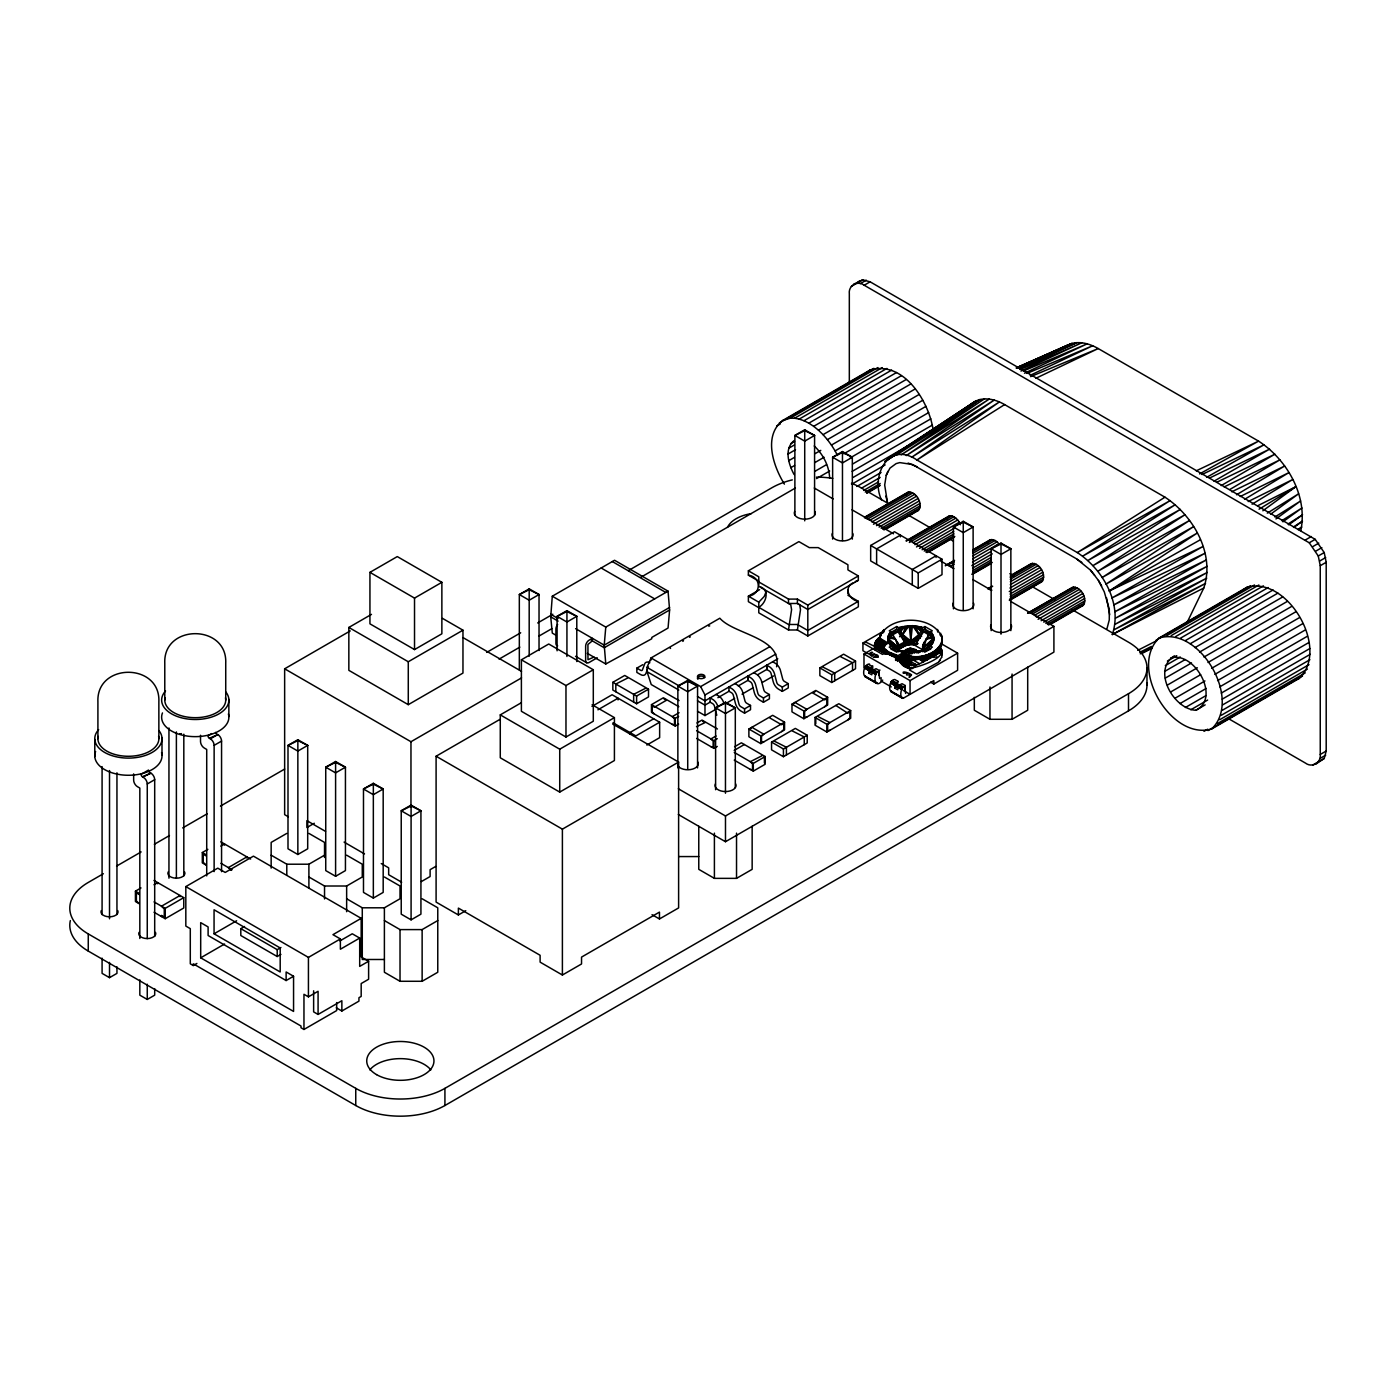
<?xml version="1.0" encoding="UTF-8"?>
<svg xmlns="http://www.w3.org/2000/svg" width="1396" height="1396" viewBox="0 0 1396 1396"><rect width="100%" height="100%" fill="white"/><g stroke="black" fill="none" stroke-linecap="round" stroke-linejoin="round"><path stroke-width="1.5" d="M914.764 652.63C916.317 649.594 906.161 646.191 910.105 653.59M914.171 649.873L915.113 650.99L912.216 649.315L908.081 649.698L906.301 651.234L906.824 652.63M909.529 653.485L909.599 649.227L911.693 649.018L907.679 649.716L906.178 651.653L906.493 652.578L907.068 650.292L910.244 648.983M911.152 653.572C907.278 645.388 916.928 650.728 914.659 652.613M910.454 653.572L910.279 649.262L913.368 649.437L910.803 649.192L911.483 653.59M942.3 638.461C934.256 614.223 888.083 614.257 879.323 637.972L877.491 638.949L886.408 644.097L887.926 642.928L879.009 637.78L876.042 640.729L874.524 644.69L883.424 650.013L884.575 653.625L888.729 653.939M911.728 649.28L908.953 649.384L909.197 653.555M938.321 648.233L941.619 650.1L941.794 654.776L941.794 650.204L938.321 648.233L941.41 650.309C944.324 658.947 917.469 667.445 910.07 668.283C900.001 667.253 895.639 657.656 903.962 652.194L912.879 657.341C902.828 678.002 936.053 653.206 941.794 652.072L941.113 648.582M910.977 649.14L910.803 653.555M941.794 654.776L941.794 652.072L938.077 649.925L941.794 650.204L941.794 654.776L941.916 651.321L940.014 651.042L925.391 657.691L912.565 659.732L910.401 661.023L910.576 664.042M914.816 652.246L914.764 650.396M878.852 675.455L879.218 670.516L876.06 668.701L872.36 670.534L871.785 674.809L868.818 673.099L869.254 669.05L872.709 665.909L872.709 669.19L868.818 673.099M904.852 690.462L905.219 685.541L902.06 683.708L898.378 685.558L897.785 689.816L894.819 688.106L895.133 684.319L897.977 681.353L894.819 679.52C889.496 679.206 887.664 691.858 892.219 691.753M1081.848 562.431L1077.293 559.43L1090.73 570.336L1098.408 580.422L1104.288 591.869L1109.314 609.267L1109.279 619.929L1106.993 628.584M912.408 653.555L912.408 649.14M866.218 676.746C861.384 676.571 863.845 663.449 869.551 664.077M882.708 680.079C874.35 691.282 872.343 673.361 878.852 671.162L879.951 670.097M930.608 682.173L933.837 684.04L933.837 680.602L903.369 698.192C899.076 698.366 900.507 687.216 904.852 686.169L905.219 685.541M900.019 658.074L897.89 656.539L897.593 661.407L897.244 657.586M1211.658 728.974C1242.475 699.501 1200.054 626.019 1159.134 637.972C1128.317 667.445 1170.738 740.91 1211.658 728.974L1299.344 678.351C1330.144 648.878 1287.723 575.414 1246.803 587.35L1159.134 637.972M899.007 650.309L897.296 642.282L899.39 650.292C891.102 648.931 882.97 638.635 891.154 631.952L899.39 645.702L898.78 651.077M930.434 631.952C938.618 638.635 930.486 648.931 922.198 650.292L924.292 642.282L930.434 631.952L932.336 630.835L924.92 626.542L923 627.659L914.781 641.41L914.781 645.266C908.936 640.415 886.373 657.376 906.336 644.847M912.53 660.151L912.565 657.167L903.195 652.717M912.251 649.611L913.263 649.489M555.974 635.25L552.293 633.103L550.722 616.858L552.293 596.214L614.554 560.267L668.056 591.154L669.609 609.982L668.056 628.043L651.775 637.449L651.775 638.74L605.777 663.99L587.332 653.345M668.056 591.154L605.777 627.101L604.224 645.161L605.777 663.99M904.189 643.922L904.399 640.45L898.152 629.98L896.686 629.125L889.252 633.418M898.343 649.803L897.296 649.297L899.39 645.702M913.647 650.082L915.183 651.199L913.857 650.379M942.3 639.525C938.793 655.579 915.218 660.849 902.444 653.363L911.361 658.511L912.879 657.341M933.086 651.862L933.086 654.427L938.548 650.204L942.3 642.09M907.505 649.925C905.132 655.317 907.086 649.262 906.824 651.478M914.432 650.658L913.403 649.89M896.476 660.011L896.808 657.045M939.735 652.892L936.681 652.456L936.454 654.55L933.523 655.195L926.996 659.907L921.761 660.727L926.927 656.731L930.434 657.97L933.523 655.195L932.615 654.672L936.454 654.55L941.916 650.693L941.724 657.115M904.713 651.74L904.992 650.449M898.5 660.483L898.884 657.341L899.041 660.884M794.115 474.553C788.74 464.659 783.697 448.936 794.115 440.578M886.46 528.875L918.027 510.639C923.995 504.357 915.951 490.415 907.522 492.439L864.805 517.113M1009.954 600.175L1041.521 581.94C1047.489 575.641 1039.444 561.716 1031.016 563.74L1010.582 575.536M1051.118 623.942L1082.685 605.707C1088.653 599.408 1080.609 585.482 1072.18 587.507L1027.596 613.245L1073.716 587.035M1170.686 657.987C1194.993 650.833 1220.959 698.593 1195.796 710.285C1173.233 709.028 1151.648 669.748 1174.437 655.823M1228.096 718.417L1305.4 763.054C1312.013 768.166 1321.366 762.757 1320.25 754.468L1320.25 565.712L1318.26 555.992L1309.239 542.782L864.194 285.238C857.563 280.142 848.21 285.534 849.326 293.823L849.326 382.783M1315.905 764.083L1324.211 758.464L1326.2 751.031L1326.2 562.274L1324.211 552.554L1315.189 539.345L870.127 281.817L862.693 279.828L853.671 284.208M906.772 650.868L909.407 649.402L908.691 653.188M898.588 627.659L906.824 641.41L910.803 641.026L918.917 634.552L915.584 625.932L920.959 631.114L921.604 627.188L912.408 625.67L898.588 627.659L896.686 626.542L889.252 630.835L891.154 631.952M908.552 663.432C913.525 677.374 888.24 652.002 909.215 667.777L900.193 662.507L908.901 667.358L899.827 661.931L908.639 666.799L899.565 661.093L908.447 666.084L899.443 660.134L908.36 665.194L899.478 659.278L908.412 664.252L899.635 658.266L908.831 662.489L908.552 663.432L899.635 658.266M913.455 649.716L913.089 649.978M898.588 650.327L902.671 652.525L906.597 651.461L898.588 650.327L896.686 651.426L889.252 647.133L891.154 646.034M901.833 636.908L906.004 625.932L900.629 631.114L901.432 626.787M1077.433 559.342L912.53 464.519L899.774 462.6L896.11 463.612L889.95 468.131L886.233 475.338L884.68 485.005L887.367 501.949L885.849 496.104M906.632 651.862L906.772 651.391M913.089 649.873L912.897 653.188M916.858 651.88L916.108 649.786L916.596 650.798M903.439 673.238C901.415 670.429 909.145 672.82 911.536 674.809C909.023 678.665 907.906 677.845 910.698 674.983M1300.793 530.672C1308.017 496.173 1287.217 459.685 1258.581 441.136L1098.233 348.564C1089.246 343.399 1077.729 340.17 1067.905 345.021L1016.096 367.986M922.808 651.077L922.582 646.453L924.292 642.282L922.878 651.862M766.02 592.044L764.24 596.441L758.778 602.182L758.778 612.827L788.496 629.98L797.413 629.98L807.813 635.983L858.331 606.824L858.331 601.327L847.93 595.307M776.577 666.782C782.824 637.571 733.964 634.499 719.83 618.219L651.025 657.952L647.029 667.393L647.029 671.685L651.251 684.546L679.049 700.583M915.41 651.653L914.415 650.885M647.378 669.469L645.964 673.308A8.027 4.642 60 0 1 640.624 674.582L636.838 672.401L636.838 668.126L642.788 664.688M899.478 452.339L884.977 461.5L972.331 403.235C981.859 395.906 995.069 398.959 1004.614 404.596L1164.962 497.185C1193.44 515.735 1215.288 554.02 1203.771 588.03L1112.298 634.552C1122.681 603.857 1102.98 569.324 1077.293 552.572L916.945 459.999C888.729 440.613 870.266 475.704 881.469 499.82M923.262 649.803L926.351 638.845L933.418 636.227L928.392 635.407L931.237 632.754M926.996 659.907L927.974 657.324L925.216 657.691L926.996 659.907L923.088 658.755L920.714 660.134L923.088 658.755M941.724 657.097L938.601 662.158L916.736 674.163L909.302 669.853L914.886 666.642M914.432 652.717L914.746 650.78L915.095 651.635M887.873 471.359L886.233 475.338M931.237 645.231L928.392 647.151L933.418 641.759L926.351 648.233L922.878 648.006L924.292 642.282M914.816 650.868L915.183 651.199M650.553 660.587L650.728 660.186A8.044 4.642 60 0 1 651.339 659.366M905.603 495.179L907.522 492.439M946.767 518.946C950.083 511.355 959.139 519.556 960.378 524.739M987.932 542.712C989.555 537.059 996.657 540.2 998.821 543.777L972.82 558.801M1029.096 566.479L1031.016 563.74M1070.261 590.246L1072.18 587.507M1186.268 624.221L1203.771 588.03M916.3 650.344L910.593 648.006L905.707 649.594L904.87 652.7L904.87 650.676M916.596 652.578L916.718 650.676M899.984 627.188L900.629 631.114L902.915 626.438M914.781 641.41L910.803 641.026L902.671 634.552L907.592 625.774M933.348 431.102C929.37 402.013 904.172 360.343 870.231 369.94L782.563 420.562C762.949 436.163 773.384 466.281 784.395 484.133M932.336 633.418L924.92 629.125L923.437 629.98L917.189 640.502L917.399 643.922M922.582 650.309L923.262 643.992M930.417 634.011L925.059 630.922L923.594 631.777L914.921 645.353L922.058 649.472M912.112 657.865L908.831 662.489L900.019 657.045L898.029 658.197L887.175 653.625L881.975 648.931L881.975 646.365L887.926 642.928M885.012 645.772L885.692 644.847L876.775 639.7L885.012 645.772L876.042 640.729L884.436 646.784L875.414 641.846L882.255 646.592M902.671 634.552L909.197 625.67L910.803 641.026L916.858 637.989L913.473 641.2L913.473 645.057M939.438 661.163L940.154 660.186M877.979 657.115L877.944 655.562M905.132 650.571L909.756 648.39L915.898 649.594M906.685 651.06L907.958 650.135M900.629 631.114L904.451 626.158M903.439 673.256L906.667 673.029M904.451 651.827L900.629 651.426L918.917 652.525L923 650.327L924.92 651.426L932.336 647.133L930.434 646.034M933.697 640.834L926.351 648.233L933.854 639.909L922.878 648.006L933.854 638.059L926.351 638.845L933.697 637.134M913.403 665.002L909.215 664.13L911.623 665.526L915.671 664.374L914.31 665.508L910.192 663.152M970.237 405.259L972.331 403.235M931.935 644.394L928.392 647.151L933.017 642.649M894.819 688.106L897.419 686.169L897.977 681.353M857.266 282.969L859.622 280.771M917.591 637.64L920.33 635.25M928.392 647.151L932.528 643.539M877.979 657.097L873.495 657.307M852.712 583.005C843.289 588.1 849.553 600.14 858.331 601.327L807.813 630.486L797.413 624.483L788.496 624.483L758.778 607.33C765.811 603.456 769.999 590.997 760.907 587.018M922.878 648.006L933.907 638.984M919.092 659.191L915.549 658.319L913.316 660.081L919.092 659.191L923.541 661.756M908.499 649.978L910.611 648.966M873.495 657.324L874.978 657.115M867.038 372.313L870.231 369.94M1243.592 589.723L1246.803 587.35M1262.857 510.779L1295.942 486.628L1257.534 505.841M1270.569 514.251L1298.594 493.818L1267.289 513.135M1275.961 518.928L1300.601 500.972L1274.897 516.991M1282.907 521.825L1301.945 507.987L1281.807 520.673M1288.683 524.844L1302.59 514.758L1288.002 524.041M1293.795 527.461L1302.52 521.162L1293.446 527.007M1298.263 529.625L1301.753 527.095L1298.14 529.45M925.216 657.691L926.787 656.644M1065.392 346.714L1067.905 345.021L1017.003 367.619M1112.298 634.552L1205.568 583.388L1114.113 629.718L1206.737 578.153L1115.177 624.221L1207.278 572.447L1115.491 618.166L1207.156 566.322L1115.038 611.675L1206.388 559.901L1113.833 604.904L1204.992 553.252L1111.879 597.959L1202.986 546.499L1109.262 590.979L1197.245 533.08L1105.981 584.121L1193.615 526.624L1102.125 577.525L1189.549 520.464L1097.797 571.296L1185.099 514.688L1093.033 565.589L1180.335 509.4L1087.955 560.494L1175.345 504.671L1082.685 556.131L1170.197 500.571L1077.293 552.572L1164.962 497.185M888.24 458.411L975.961 400.966L892.096 456.248L980.027 399.5L896.441 455.044L984.477 398.855L901.188 454.834L989.24 399.064L906.266 455.585L994.231 400.094L911.553 457.33L999.379 401.961L916.945 459.999L1004.614 404.596M884.977 461.5L911.85 443.876M915.444 441.52L935.145 428.589M938.723 426.234L945.895 421.54M951.269 418.015L969.19 406.271M916.858 637.989L912.146 641.061L912.146 644.917M913.473 641.2L915.828 639.7M1259.052 509.208L1295.942 486.628M1252.072 504.2L1292.696 479.526L1248.198 501.548M1244.534 499.367L1288.909 472.616L1240.224 496.505M1236.524 494.76L1284.634 466.037L1231.778 491.793M1229.963 489.42L1279.94 459.842L1224.17 486.907M1221.186 485.599L1274.914 454.189L1216.998 482.161M851.316 286.389L855.783 283.824M856.76 283.248L862.693 279.828M860.337 283.615L866.288 280.177M864.194 285.238L870.127 281.817M369.94 572.36L397.284 556.585L441.869 582.324L441.869 633.801L414.525 649.576L369.94 623.838L369.94 572.36L414.525 598.099L441.869 582.324M442.532 618.393L462.966 630.189L462.966 673.081L408.278 704.666L348.843 670.342L348.843 627.45L371.476 614.38M288.361 816.8L284.644 814.653L284.644 668.806L350.239 630.922M211.668 733.581L207.952 735.727A2.094 1.222 60 0 0 209.435 738.292L210.36 738.833A5.34 3.089 60 0 1 214.129 745.359L214.129 871.61M150 772.616A2.094 1.222 60 0 1 148.517 770.051L141.083 774.326A2.094 1.222 60 0 0 142.567 776.909L150.925 773.157A5.34 3.089 60 0 1 154.694 779.683L154.694 936.402M209.435 738.292L217.793 734.54A5.34 3.089 60 0 1 221.563 741.084L221.563 871.662M142.567 776.909L150.925 773.157M210.36 738.833L217.793 734.54M155.497 932.388A8.533 4.921 0 0 1 147.261 938.583L147.261 783.976L154.694 779.683M214.129 745.359L221.563 741.084M779.352 422.936L873.896 368.352M776.665 426.042L780.381 423.878M782.563 420.562L790.258 418.189L877.927 367.567M790.258 418.189L794.621 418.224L882.289 367.602M794.621 418.224L799.21 419.079L886.896 368.457M799.21 419.079L803.974 420.737L891.66 370.115M803.974 420.737L808.825 423.163L896.511 372.54M539.03 650.536L539.03 594.539L529.189 588.85L519.329 594.539L519.329 669.923M814.583 515.159L814.583 435.447L804.724 429.759L794.882 435.447L794.882 515.159M808.825 423.163L813.676 426.338L901.362 375.716M348.843 627.45L408.278 661.756L462.966 630.189M790.817 443.649L794.551 441.485M813.676 426.338L818.44 430.177L906.126 379.555M788.74 448.238L794.359 444.992M788.025 454.049L795.511 449.721M818.44 430.177L823.047 434.645L910.733 384.022M297.854 739.723L287.995 745.394L287.995 848.803L297.854 854.492L307.696 848.803L307.696 745.394L297.854 739.723L297.854 854.492M788.74 460.68L794.359 457.434M823.047 434.645L827.409 439.635L915.078 389.013M790.817 467.677L794.551 465.514M815.159 453.613L820.778 450.385M827.409 439.635L831.44 445.08L919.126 394.475M814.723 462.669L824.076 457.26M831.44 445.08L835.105 450.891L922.773 400.268M103.374 873.721L88.262 882.447A63.047 36.401 0 0 0 88.262 933.924L88.262 951.077L355.753 1105.51A63.047 36.401 0 0 0 444.923 1105.51L1128.509 710.861A63.047 36.401 0 0 0 1146.831 682.731M116.583 866.096L141.136 851.926M154.363 844.283L169.457 835.558M182.684 827.933L207.236 813.763M220.446 806.12L284.662 769.056M486.715 652.403L520.691 632.789M537.687 622.965L552.799 614.24M628.34 570.632L771.848 487.78A63.047 36.401 0 0 1 792.3 479.892M576.792 661.564L576.792 616.334L566.933 610.645L557.091 616.334L557.091 650.798M852.328 539.1L852.328 457.242L842.469 451.554L832.627 457.242L832.627 539.1M843.899 453.735L925.984 406.341M815.281 471.133L826.519 464.641M499.07 659.121L519.836 647.133M538.716 636.227L551.926 628.601M640.624 577.386L795.406 488.024M850.339 457.801L928.689 412.57M816.555 478.584L829.66 471.028M335.598 761.501L325.739 767.189L325.739 870.598L335.598 876.287L345.44 870.598L345.44 767.189L335.598 761.501L335.598 876.287M852.485 464.083L930.835 418.835M521.389 659.802L548.733 644.01L593.3 669.748L593.3 721.226L565.973 737.018L521.389 711.279L521.389 659.802L565.973 685.541L593.3 669.748M852.171 471.377L932.388 425.065M135.429 891.154L139.164 893.318L139.164 894.47L136.372 892.847L136.372 900.891L139.164 903.666L135.429 901.502L135.429 891.154L140.996 887.943M202.315 852.555L206.032 854.701L206.032 855.853L203.24 854.247L203.24 862.292L206.032 865.049L202.315 862.903L202.315 852.555L207.864 849.344M853.13 477.415L918.411 439.723M153.996 884.75L157.696 882.604L157.696 883.755M220.865 846.133L224.582 844.004L224.582 845.138M851.577 484.29L885.151 464.903M284.644 668.806L410.965 741.73L521.546 677.88M856.865 486.471L881.103 472.459M861.507 488.199L880.161 477.415M908.081 463.053L917.085 466.77M863.67 490.45L878.59 481.829M865.258 492.09L880.178 483.47M866.899 492.683L879.951 485.145M196.888 963.449L193.259 965.543L190.292 963.816L190.292 928.654L185.825 926.072L185.825 886.6L217.776 868.155L225.21 872.448L253.444 856.149L361.18 918.341L361.18 956.958L368.614 961.251L368.614 979.259L361.18 983.552L361.18 996.43L358.947 997.704L358.947 1001.141L341.863 1011.018L336.296 1007.79M866.811 493.259L879.864 485.721M669.609 607.417L604.224 645.161L575.623 628.654M669.609 609.982L604.224 647.744L591.311 640.293M286.791 833.395L271.156 842.416L271.156 868.103M373.343 783.296L363.484 788.984L363.484 892.393L373.343 898.082L383.185 892.393L383.185 788.984L373.343 783.296L373.343 898.082M593.981 657.08L587.978 659.697L587.925 644.463L592.34 640.869L592.34 638.304L589.095 640.171A4.869 2.809 -60 0 0 585.639 646.139L585.639 660.5A4.869 2.809 -60 0 0 589.095 662.489L597.244 657.778M748.378 570.79L798.896 541.613L809.296 547.616L818.213 547.616L847.93 564.769L847.93 569.917L858.331 575.937L858.331 580.317L807.813 609.494L797.413 603.473L788.496 603.473L758.778 586.32L758.778 576.792L748.378 570.79L748.378 575.169L758.778 581.172M592.113 704.753L614.415 717.631L614.415 760.523L559.726 792.09L500.274 757.784L500.274 714.874L521.022 702.903M154.049 901.903L165.217 908.36L183.766 897.645L183.766 907.993L165.217 918.708L154.049 912.251M314.327 823.256L306.928 827.531L306.928 820.656L325.512 831.388M465.758 910.698L458.377 914.956L436.093 902.095L436.093 756.231L499.82 719.446M909.058 491.968L864.49 517.707L870.127 520.097L914.712 494.359M866.27 517.881L910.855 492.142M868.207 518.701L912.775 492.963M871.907 521.999L916.491 496.261M759.599 589.688L748.378 596.179L748.378 601.676L758.778 607.679M873.46 524.25L918.027 498.512M876.496 525.629L919.214 500.972M879.096 527.06L919.964 503.467M612.844 682.312L624.727 675.455L648.512 689.188L648.512 696.901L636.611 703.759L612.844 690.043L612.844 682.312L636.611 696.046L648.512 689.188M881.208 528.351L920.208 505.823M882.813 529.346L919.964 507.9M883.93 529.922L919.214 509.54M102.083 958.145L102.083 973.378L109.516 977.654L116.95 973.378L116.95 966.835M271.156 855.19L286.791 864.211L308.9 864.211L324.535 855.19M411.087 805.091L401.228 810.779L401.228 914.171L411.087 919.859L420.929 914.171L420.929 810.779L411.087 805.091L411.087 919.859M591.974 706.376L612.094 694.754L659.645 722.221L659.645 737.664L646.854 745.045M870.668 545.47L894.452 531.736L942.003 559.203L942.003 574.646L918.219 588.362L870.668 560.913L870.668 545.47L918.219 572.918L942.003 559.203M597.924 709.796L618.044 698.192L618.044 699.902M214.059 933.802L280.195 971.965L280.195 947.954L214.059 909.773L214.059 933.802L236.622 920.767M905.969 540.88L948.687 516.206M906.65 540.898L950.222 515.735M909.302 540.566L952.02 515.909M909.354 542.468L953.939 516.729M280.928 954.393L277.211 956.522L240.81 935.512L240.81 928.654L244.527 926.508M913.141 542.8L955.859 518.125M758.778 581.94L788.496 599.093L797.413 599.093L807.813 605.096L858.331 575.937M500.274 714.874L559.726 749.198L614.415 717.631M914.938 544.684L957.656 520.027M286.128 980.55L286.128 971.965L293.561 976.258L286.128 980.55L208.109 935.512L208.109 926.927L200.692 922.634L200.692 957.813L224.599 944.01M916.474 546.935L959.192 522.279M697.564 767.922L697.564 686.064L687.722 680.375L677.863 686.064L677.863 767.922M973.117 608.831L973.117 526.973L963.257 521.301L953.416 526.973L953.416 608.831M919.51 548.331L954.812 527.95M678.648 724.105L675.263 726.077L651.478 712.344L651.478 704.631L663.362 697.756L678.822 706.69M922.11 549.745L953.695 531.51M139.827 979.905L139.827 995.156L147.261 999.449L154.694 995.156L154.694 988.63M924.222 551.036L953.939 533.883M308.9 876.985L324.535 886.006L346.644 886.006L362.279 876.985L362.279 864.211L346.644 855.19M925.827 552.048L953.695 535.959M926.944 552.607L954.812 536.535M929.474 551.56L953.625 537.617M651.025 657.952L700.652 686.605L769.458 646.871M653.712 718.783L629.928 732.516L629.928 734.226M697.564 711.279L704.98 715.555L704.98 694.981L775.792 654.096M659.645 722.221L635.878 735.936L613.036 722.762M679.084 712.71L672.279 716.637L674.512 718.783L674.512 724.786L672.279 724.35M777.799 658.807L704.98 700.844L697.494 696.534M651.478 704.631L675.263 718.347L678.648 716.392M240.81 928.654L277.211 949.664L280.928 947.518M954.567 560.354L945.267 565.712L954.236 560.948M973.134 549.623L989.851 539.973M716.811 715.188A8.027 4.642 60 0 1 716.584 714.438L714.473 706.219A2.792 1.605 60 0 0 712.606 703.619L710.11 702.171L704.98 705.137L697.494 700.827M717.893 697.686L728.974 691.282L731.469 692.73A2.792 1.605 60 0 1 733.336 695.33L735.465 703.532A8.027 4.642 60 0 0 740.805 710.983L744.574 713.164L750.525 709.726L750.525 705.434L746.546 703.13A2.775 1.605 60 0 1 744.975 700.949L742.567 691.753A8.044 4.642 60 0 0 738.013 685.366L734.924 683.569M738.222 685.942L748.151 680.218L748.151 675.926M757.784 674.652L767.015 669.312L767.015 665.037M972.82 550.216L991.387 539.502M946.82 565.24L954.183 562.187M972.75 551.472L993.184 539.676M948.599 565.415L950.519 566.235L954.236 564.089M972.82 553.357L995.104 540.496M972.89 555.835L997.023 541.892M435.674 866.462L430.108 869.673L430.108 876.531L421.4 881.557M735.308 787.553L735.308 707.859L725.466 702.171L715.607 707.859L715.607 789.717M1010.861 630.626L1010.861 548.768L1001.002 543.079L991.16 548.768L991.16 630.626M704.98 715.555L716.096 709.133M727.211 702.729L734.628 698.436M742.044 694.161L753.177 687.739M762.443 682.382L773.559 675.961M972.506 562.117L991.073 551.403M696.918 723.006L702.014 720.074L717.457 728.991M361.18 918.341L332.946 934.657L340.38 938.932L340.38 949.228L359.697 938.077L359.697 966.398L368.614 961.251M971.825 565.659L992.259 553.863M696.482 726.688L704.98 722.639L702.746 721.348M346.644 898.762L362.279 907.801L384.389 907.801L400.024 898.762L400.024 886.006L384.389 876.985M972.558 568.155L991.143 557.423M972.82 570.528L991.387 559.796M972.558 572.587L991.143 561.873M971.825 574.227L992.259 562.431M185.825 886.6L308.429 957.394L340.38 938.932M972.506 574.262L991.073 563.53M339.961 940.887L352.263 933.784L359.697 938.077M728.974 691.282L728.974 686.989L732.062 688.804A8.044 4.642 60 0 1 736.634 695.191L739.042 704.369A2.775 1.605 60 0 0 740.613 706.551L744.574 708.871L750.525 705.434M763.455 697.983L769.405 694.545L769.405 698.838L763.455 702.258L759.686 700.077A8.027 4.642 60 0 1 754.329 692.643L752.217 684.424A2.792 1.605 60 0 0 750.35 681.824L747.855 680.393L747.855 676.1L750.943 677.915A8.044 4.642 60 0 1 755.498 684.284L757.906 693.48A2.775 1.605 60 0 0 759.476 695.662L763.455 697.983L763.455 702.258M782.318 687.076L788.269 683.639L788.269 687.931L782.318 691.369L778.549 689.188A8.027 4.642 60 0 1 773.21 681.737L771.081 673.535A2.792 1.605 60 0 0 769.231 670.935L766.718 669.487L766.718 665.194L769.807 667.009A8.044 4.642 60 0 1 774.379 673.395L776.787 682.592A2.775 1.605 60 0 0 778.357 684.773L782.318 687.076L782.318 691.369M819.853 667.899L843.62 654.183L855.521 661.041L855.521 668.754L831.737 682.487L819.853 675.629L819.853 667.899L831.737 674.774L855.521 661.041M868.033 653.677L862.937 650.745L862.937 643.015L883.755 631.009M891.172 634.011L896.529 630.922L898.012 631.777L904.538 642.02L906.493 642.98L906.493 645.074M716.008 736.006L710.913 738.938L713.147 741.084L713.147 747.087L710.913 746.668M890.875 635.895L898.012 631.777M696.656 730.701L713.897 740.665L717.282 738.693M863.984 667.724L863.984 654.009L876.793 646.61M436.093 756.231L562.396 829.154L678.613 762.059L678.613 907.923L659.47 918.969L652.037 914.677M878.642 648.093L875.135 650.135L882.569 654.427L886.268 652.264M988.298 588.397L992.015 586.25M992.678 586.285L987.967 589.007L991.683 590.002M1010.268 576.129L1032.551 563.269M696.656 738.432L713.897 748.378L717.282 746.424M1010.198 577.386L1034.349 563.443M748.884 729.026L772.669 715.31L784.552 722.168L784.552 729.899L760.785 743.614L748.884 736.756L748.884 729.026L760.785 735.901L784.552 722.168M791.986 704.16L815.77 690.427L827.654 697.285L827.654 705.015L803.869 718.731L791.986 711.873L791.986 704.16L803.869 711.018L827.654 697.285M749.635 729.462L751.868 727.316L763.752 734.174L761.518 736.32L761.518 742.323L763.752 741.904M792.736 704.579L794.952 702.432L806.853 709.308L804.62 711.437L804.62 717.457L806.853 717.02M815.02 691.718L812.786 692.992L824.687 699.867L826.903 698.576L826.903 704.579L824.687 706.725M1010.268 579.27L1036.268 564.263M1010.338 581.748L1038.188 565.659M1010.268 584.715L1039.985 567.544M734.593 746.72L741.381 742.812L765.165 756.527L765.165 764.258L753.282 771.115L734.261 760.139M1009.954 588.03L1041.521 569.795M384.389 920.557L400.024 929.596L422.133 929.596L437.768 920.557M914.781 645.266L918.01 643.573M734.174 750.402L744.365 744.522M881.975 646.365L888.502 651.862L898.029 655.631L903.962 652.194M1009.273 591.572L1042.707 572.255M193.259 965.543L193.259 963.816L300.995 1026.025L300.995 1027.735L303.962 1029.463L303.962 994.284L308.429 996.849L318.079 991.282L318.079 1014.438L313.629 1011.873L313.629 990.811M898.012 657.359L896.529 658.214L889.392 654.096M1010.006 594.068L1043.44 574.768M1010.268 596.424L1043.702 577.124M1010.006 598.5L1043.44 579.2M1213.997 481.201L1269.61 449.128L1209.564 478.025M1009.273 600.14L1042.707 580.841M771.552 742.114L795.336 728.398L807.22 735.256L807.22 742.969L783.435 756.702L771.552 749.844L771.552 742.114L783.435 748.989L807.22 735.256M815.02 717.457L838.804 703.724L850.688 710.581L850.688 718.312L826.903 732.028L815.02 725.17L815.02 717.457L826.903 724.315L850.688 710.581M932.196 654.096L925.059 658.214L923.594 657.359M318.079 1014.438L341.863 1000.723L341.863 1011.018M734.261 752.409L753.282 763.403L765.165 756.527M1090.59 570.423L1094.604 575.239M303.962 1029.463L336.663 1010.582L336.663 1002.572M863.984 654.009L910.052 680.602L957.604 653.154L957.604 670.307L933.837 684.04M1029.131 612.774L1030.929 612.949L1075.513 587.21M1030.929 612.949L1032.848 613.769L1077.433 588.03M1032.848 613.769L1034.785 615.165L1079.352 589.426M1098.408 580.422L1101.671 585.988M1081.15 591.311L1036.565 617.049L1034.785 615.165M1038.101 619.3L1082.685 593.562M1041.154 620.697L1083.872 596.022M384.389 907.801L384.389 972.262L400.024 981.283L422.133 981.283L437.768 972.262L437.768 907.801L422.133 898.762M1043.754 622.127L1084.605 598.518M1045.848 623.419L1084.867 600.891M1047.454 624.413L1084.605 602.967M1048.571 624.989L1083.872 604.608M678.316 788.757L725.484 815.979L1053.91 626.385L1053.91 652.124L725.484 841.718L678.316 814.496M1106.505 597.75L1109.698 614.729M1305.4 539.973L1311.333 536.535M1309.239 542.782L1315.189 539.345M458.377 914.956L458.377 908.098L540.112 955.283L540.112 962.141L562.396 975.019L581.539 963.973L581.539 957.098L659.47 912.112L659.47 918.969M698.768 826.258L698.768 869.342L714.403 878.363L736.53 878.363L752.147 869.342L752.147 826.258M974.321 697.337L974.321 710.25L989.956 719.289L1012.065 719.289L1027.7 710.25L1027.7 667.166M1312.833 546.569L1318.766 543.131M1155.923 640.345L1250.45 585.762M1166.829 635.599L1254.498 584.976M1315.905 551.071L1321.855 547.633M1171.174 635.634L1258.86 585.011M1175.781 636.489L1263.45 585.866M1318.26 555.992L1324.211 552.554M1180.545 638.147L1268.231 587.524M1319.744 560.983L1325.694 557.545M1185.396 640.572L1273.082 589.95M1320.25 565.712L1326.2 562.274M1190.247 643.731L1277.916 593.125M1167.388 661.058L1176.741 655.649M1195.011 647.587L1282.697 596.965M1165.294 665.648L1180.283 657.01M1164.596 671.459L1185.187 659.575M1199.618 652.054L1287.287 601.432M88.262 933.924L355.753 1088.357A63.047 36.401 0 0 0 444.923 1088.357L1128.509 693.69A63.047 36.401 0 0 0 1128.509 642.212L1071.988 609.581M1165.294 678.09L1191.521 662.96M1203.98 657.045L1291.649 606.422M1167.388 685.087L1197.332 667.777M1208.011 662.489L1295.697 611.867M1170.686 691.962L1200.647 674.669M1211.658 668.3L1299.344 617.678M1214.869 674.373L1302.555 623.75M1174.996 698.262L1204.957 680.969M1217.574 680.602L1305.243 629.98M1180.004 703.567L1206.231 688.437M1219.72 686.867L1307.389 636.244M1185.396 707.493L1205.987 695.609M1190.788 709.779L1207.627 700.059M1221.291 693.079L1308.959 642.474M1195.796 710.285L1205.167 704.875M1222.233 699.134L1309.902 648.512M1222.547 704.928L1310.233 654.305M1222.233 710.337L1309.902 659.715M1221.291 715.293L1308.959 664.67M1219.72 719.708L1307.389 669.085M1203.98 731.347L1207.697 729.201M1217.574 723.494L1305.243 672.872M1208.011 730.562L1302.555 675.978M1320.25 754.468L1326.2 751.031M1319.744 758.621L1325.694 755.184M1312.833 765.043L1324.211 758.464M899.565 636.698L902.566 634.988M1206.58 477.38L1264.148 444.748L1201.973 474.535M1109.262 590.979L1200.386 539.746M1199.565 473.942L1258.581 441.136L1196.232 470.836M916.16 639.298L918.76 637.885M899.059 647.098L906.493 642.98L904.399 641.776M912.408 652.298L923 650.327M930.87 648.861L924.693 652.159M899.076 644.935L904.538 642.02L902.828 645.057L899.111 645.615M933.017 635.32L928.392 635.407L931.935 633.575M1137.705 650.361L1156.761 640.659M1139.799 652.316L1151.438 646.435M1142.94 651.949L1150.583 648.093M1140.235 653.834L1151.822 648.006M1141.893 653.415L1151.508 648.582M1035.884 378.264L1098.233 348.564L1030.614 376.623M1030.161 375.332L1092.684 345.754L1026.915 373.43M1024.507 373.221L1087.205 343.817L1023.355 371.039M1020.965 371.039L1081.917 342.753L1020.022 369.486M1019.638 368.823L1076.874 342.613L1018.94 367.898M1018.661 367.514L1072.18 343.364L1017.387 367.514M874.036 654.043L871.924 655.23L870.371 653.991L872.709 652.63L871.854 652.124L868.853 653.869L872.081 656.399C872.587 652.49 880.579 657.132 874.978 657.097M1021 366.799L1026.88 364.164M1030.806 362.419L1042.568 357.167M1046.477 355.422L1064.118 347.552L1017.056 368.003M1295.697 679.939L1299.344 678.351M879.585 678.456L878.852 671.162M905.603 693.463L904.852 686.169M855.312 581.521L858.331 580.317M897.296 649.297L898.78 648.774M910.646 663.222L910.401 661.023L912.565 659.732L919.563 663.693M898.152 629.98L899.6 629.491M918.027 510.639L914.712 510.936M1039.985 582.411L1041.521 581.94M1082.685 605.707L1079.352 606.004M878.224 638.304L887.141 643.451M916.142 640.572L917.905 640.206M913.996 652.211L918.917 652.525L915.584 652.054L921.604 650.78M910.611 653.38L911.344 649.506M909.04 649.419L908.011 649.629M908.848 649.227L910.262 649.053L909.197 649.664M928.392 635.407L932.528 634.447M904.399 640.45L906.196 640.049M890.369 632.754L893.196 635.407L888.17 636.227L895.237 638.845L898.71 648.006L895.237 648.233L888.17 641.759L893.196 647.151L890.369 645.231M909.529 649.594L909.895 653.433M933.418 657.341L936.943 656.87M917.608 637.466L920.348 637.798L917.469 636.244M911.082 661.879L910.401 661.023L911.763 660.866M917.137 651.827L920.156 651.199M913.211 658.511L915.549 658.319M907.592 652.211L902.671 652.525L909.197 652.298M918.673 651.531L920.959 651.426M874.036 654.061L877.508 655.143M678.683 856.568L698.768 856.568M384.389 959.488L362.279 959.488L362.279 907.801M878.538 648.983L875.327 648.215L874.524 644.69L883.581 649L874.943 642.928L882.167 646.819M888.571 635.32L893.196 635.407L889.653 633.575M902.985 663.414L901.083 663.117L912.426 668.544M179.77 733.738L180.677 733.825A5.34 3.071 60 0 0 181.463 733.598M911.623 649.402L912.478 649.768M919.824 636.122L921.587 636.471M912.408 649.664L911.693 653.433M938.077 649.925L941.916 650.693L940.852 649.698M889.06 634.447L893.196 635.407M887.908 637.134L895.237 638.845L887.734 638.059L898.71 648.006L887.734 639.909L895.237 648.233L887.908 640.834M902.915 651.531L899.984 650.78M910.401 661.023L911.396 661.338M921.604 627.188L923 627.659M909.215 664.13L911.012 665.159M922.006 629.491L923.437 629.98M922.808 648.774L924.292 649.297M748.378 575.169C761.57 576.88 761.57 594.469 748.378 596.179L758.778 602.182M910.803 664.932L911.623 665.526L910.907 664.653M900.019 657.045L909.285 661.407L900.472 656.05L909.913 660.291L901.066 655.038L910.663 659.261L901.746 654.113M883.424 650.013L874.472 645.633L883.406 650.868L874.559 646.523L884.139 653.241M908.115 645.057L908.115 641.2L904.73 637.989L910.803 641.026L912.408 625.67L918.917 634.552L913.996 625.774M896.965 652.194L890.718 648.861M649.855 662.751L649.367 662.507A8.044 4.642 60 0 0 644.795 663.606L642.387 670.028A2.775 1.605 60 0 1 640.816 670.394L636.838 668.126M920.348 637.798L918.341 636.75L919.598 637.431M885.326 653.276L877.281 648.966L885.937 654.078L875.676 648.494M874.664 643.87L883.581 649M889.269 504.096L861.018 487.78A63.047 36.401 0 0 0 851.455 483.26M908.098 514.967L930.713 528.02M949.542 538.891L953.311 541.072M1009.832 573.704L1013.601 575.867M1032.429 586.756L1055.044 599.809M814.269 488.024L833.15 498.93M852.014 509.819L893.527 533.778M940.695 561.018L953.904 568.643M972.768 579.532L991.631 590.421M1010.512 601.327L1053.91 626.385M923.594 631.777L928.933 634.866M941.026 643.573L957.604 653.154M938.444 648.599L941.619 650.1L941.881 654.392L941.619 650.1L941.742 651.548M936.681 652.456L937.588 652.996M910.454 661.372L916.544 664.88M876.112 647.186L865.921 642.16M862.937 643.015L874.838 649.89M868.818 664.513L871.976 666.346L871.976 669.626M866.218 665.578L870.301 667.951L870.301 672.244M873.268 669.661L877.351 672.017M892.219 680.602L896.302 682.958L896.302 687.251M899.286 684.668L903.369 687.041M866.026 665.718L870.109 668.073M873.076 669.783L877.159 672.139M892.027 680.725L896.11 683.08M899.076 684.808L903.177 687.164M865.834 665.875L869.917 668.23M872.884 669.94L876.967 672.296M891.835 680.882L895.918 683.237M898.902 684.965L902.985 687.321M865.642 666.049L869.725 668.405M872.709 670.115L876.793 672.488M891.643 681.056L895.743 683.412M898.71 685.139L902.793 687.495M865.468 666.241L869.551 668.597M872.535 670.324L876.618 672.68M891.468 681.265L895.569 683.621M898.535 685.331L902.619 687.687M865.311 666.468L869.394 668.824M872.36 670.534L876.461 672.889M891.311 681.475L895.394 683.831M898.378 685.558L902.462 687.914M865.171 666.695L869.115 669.295M872.221 670.778L876.182 673.378M891.172 681.702L895.133 684.319M898.221 685.785L902.182 688.385M864.927 667.183L869.01 669.539M871.994 671.267L876.077 673.622M890.927 682.208L895.028 684.564M897.994 686.274L902.078 688.629M864.839 667.445L868.923 669.801M871.907 671.511L875.99 673.867M890.84 682.452L894.941 684.808M897.907 686.535L901.99 688.891M864.787 667.689L868.87 670.045M871.837 671.755L875.92 674.128M890.788 682.696L894.871 685.052M897.837 686.78L901.938 689.135M864.735 667.934L868.836 670.289M871.802 672L875.885 674.355M890.753 682.941L894.836 685.296M897.803 687.024L901.886 689.38M864.735 668.16L868.818 670.516M871.785 672.244L875.868 674.6M890.735 683.168L894.819 685.541M897.785 687.251L901.886 689.607M903.212 690.374L910.052 694.336L910.052 680.602M891.259 686.919L881.068 681.021L881.068 677.601M864.735 675.873L877.351 683.168M890.735 690.898L903.369 698.192M864.787 676.292L876.967 683.342M890.788 691.317L902.985 698.349M864.927 676.624L876.618 683.377M890.927 691.631L902.619 698.384M612.321 561.558L665.805 592.445M772.669 661.774L775.757 663.571A8.044 4.642 60 0 1 780.312 669.958L782.737 679.154A2.775 1.605 60 0 0 784.29 681.335L788.269 683.639M601.17 567.998L654.672 598.884M835.82 705.434L847.721 713.164L849.937 711.873L849.937 717.876L847.721 720.022M753.788 672.663L756.876 674.477A8.044 4.642 60 0 1 761.448 680.847L763.856 690.043A2.775 1.605 60 0 0 765.427 692.224L769.405 694.545M552.293 596.214L605.777 627.101M716.043 694.458L719.132 696.272A8.044 4.642 60 0 1 723.704 702.642L723.878 703.27M647.029 667.393L678.805 685.733M550.722 614.275L558.103 618.533M647.029 671.685L678.805 690.025M550.722 616.858L558.103 621.115M664.112 699.047L666.346 700.338L654.445 707.196L652.229 705.905L652.229 711.925L654.445 714.054M575.518 656.295L586.652 662.716M463.071 637.623L521.511 671.371M612.617 723.966L678.613 762.059M344.079 842.102L364.513 853.916M381.248 863.566L388.664 867.841L388.664 874.716L401.664 882.22M308.9 833.395L324.535 842.416L324.535 857.493M220.847 841.84L250.634 859.046M220.917 863.304L232.085 869.743M231.16 870.354L228.368 867.597L246.9 856.882L246.9 858.034M153.979 880.457L183.766 897.645M200.692 957.813L293.561 1011.437L293.561 976.258M880.213 650.013L883.581 652.072M899.286 660.221L895.621 656.993L895.621 660.43M912.164 649.698L912.059 653.485M905.76 639.7L908.115 641.2M904.73 637.989L909.442 641.061L909.442 644.917M910.698 675.001L906.545 674.914L906.877 673.238M950.519 566.235L952.456 567.631M889.653 644.394L893.196 647.151L888.571 642.649M887.682 638.984L898.71 648.006M879.323 637.972L886.408 644.097M889.06 643.539L893.196 647.151M814.217 445.97C823.047 454.276 829.154 465.828 829.643 478.078M917.137 626.158L920.959 631.114L920.156 626.787M939.892 646.557L941.113 648.599M940.084 634.848L940.712 635.843L940.712 633.26M835.105 450.891L837.513 455.445M700.652 686.605L704.98 694.981M918.673 626.438L920.959 631.114M916.596 650.449L916.893 651.74M942.3 641.026L941.672 635.302M897.296 642.282L898.71 651.862M717.945 706.708L717.753 706.079A8.044 4.642 60 0 0 713.182 699.693L710.11 697.895L710.11 702.171M900.141 631.393L901.223 635.197M898.343 643.992L899.007 646.453M897.89 656.539L898.169 660.221M1001.002 543.079L1001.002 634.168M963.257 521.301L963.257 610.209M842.469 451.554L842.469 540.479M804.724 429.759L804.724 520.848M725.466 702.171L725.466 793.242M687.722 680.375L687.722 769.301M566.933 610.645L566.933 656.486M529.189 588.85L529.189 656.225M1146.971 667.951L1146.971 685.122M1128.509 693.69L1128.509 710.861M1012.065 674.041L1012.065 719.289M989.956 686.972L989.956 719.289M942.195 637.396L942.195 643.155M941.986 636.349L941.986 638.932M941.986 641.619L941.986 644.202M941.672 642.666L941.672 645.249M941.253 643.696L941.253 646.278M940.712 644.708L940.712 647.29M940.084 645.702L940.084 648.285M939.368 646.68L939.368 649.262M938.548 647.622L938.548 650.204M937.623 629.439L937.623 632.004M937.623 648.547L937.623 651.112M936.611 649.437L936.611 652.002M936.053 557.475L936.053 555.765L912.286 569.498L912.286 584.941M935.529 650.274L935.529 652.857M934.343 651.094L934.343 653.66M931.69 652.613L931.69 655.195M930.225 653.328L930.225 655.893M928.672 653.974L928.672 656.556M927.066 654.584L927.066 657.15M925.391 655.125L925.391 657.691M924.92 626.542L924.92 629.125M923.681 655.596L923.681 658.179M921.901 656.015L921.901 658.598M920.086 656.382L920.086 658.947M918.219 572.918L918.219 588.362M918.236 656.678L918.236 659.244M916.369 656.905L916.369 659.47M914.467 657.062L914.467 659.645M910.803 625.635L910.803 644.882M906.824 641.41L906.824 645.266M900.385 536.884L900.385 535.174L876.618 548.907L876.618 564.35M898.029 655.631L898.029 658.197M896.686 626.542L896.686 629.125M896.284 655.143L896.284 657.725M894.592 654.602L894.592 657.167M892.969 653.991L892.969 656.574M891.398 653.345L891.398 655.911M889.915 652.63L889.915 655.195M888.502 651.862L888.502 654.427M887.175 651.042L887.175 653.625M885.937 650.187L885.937 652.752M884.802 649.28L884.802 651.862M883.79 629.596L883.79 632.161M883.755 648.337L883.755 650.92M882.848 630.556L882.848 633.138M882.813 647.378L882.813 649.943M881.295 632.58L880.667 636.192L880.667 633.627M880.161 634.691L879.777 638.338L879.777 635.773M852.537 670.481L852.537 662.751L840.654 656.748M847.93 590.159L847.93 593.824M834.703 680.777L834.703 673.047L822.82 667.044M831.737 674.774L831.737 682.487M829.887 730.317L827.654 730.754L827.654 724.751L829.887 722.605L817.986 716.584M826.903 724.315L826.903 732.028M815.77 717.876L815.77 723.878M807.813 605.096L807.813 635.983M804.253 744.696L804.253 736.966L792.352 730.963M803.869 711.018L803.869 718.731M797.413 599.093L797.413 603.473L799.681 604.747L800.501 609.668L797.413 629.98M788.496 599.093L788.496 603.473L790.764 604.747L791.584 609.668L788.496 629.98M786.419 754.992L786.419 747.261L774.518 741.259M783.435 748.989L783.435 756.702M781.586 731.609L783.819 729.462L783.819 723.46L781.586 724.751L769.702 717.876M764.415 756.964L764.415 762.966M762.199 755.672L750.298 761.675L752.531 763.821L752.531 769.824L750.298 769.405M760.785 735.901L760.785 743.614M753.282 763.403L753.282 771.115M744.574 708.871L744.574 713.164M736.53 833.133L736.53 878.363M725.484 815.979L725.484 841.718M714.403 833.133L714.403 878.363M713.897 740.665L713.897 748.378M675.263 718.347L675.263 726.077M645.528 688.315L633.644 694.336L633.644 702.048M636.611 696.046L636.611 703.759M627.711 678.02L615.811 684.04L615.811 691.753M565.973 685.541L565.973 737.018M562.396 829.154L562.396 975.019M559.726 749.198L559.726 792.09M444.923 1088.357L444.923 1105.51M422.133 929.596L422.133 981.283M414.525 598.099L414.525 649.576M410.965 741.73L410.965 807.028M408.278 661.756L408.278 704.666M400.024 929.596L400.024 981.283M355.753 1088.357L355.753 1105.51M346.644 886.006L346.644 911.693M324.535 886.006L324.535 898.937M308.9 864.211L308.9 887.908M308.429 957.394L308.429 996.849M286.791 864.211L286.791 874.978M277.211 949.664L277.211 956.522M228.857 699.361L228.857 716.514M225.733 700.077L225.733 663.187C227.513 623.838 163.018 623.838 164.78 663.187L164.78 700.077M206.713 875.885L206.713 749.443L204.305 748.047A5.34 3.089 60 0 1 200.518 741.52L200.518 735.273M183.818 734.191L183.818 875.903M180.032 896.651L180.032 895.499L161.482 906.213L164.274 908.971L164.274 917.015L161.482 915.41L161.482 916.561M176.385 731.94L176.385 878.014M168.951 727.997L168.951 878.171M165.217 908.36L165.217 918.708M161.988 737.961L161.988 755.114M158.865 738.693L158.865 701.804C160.627 662.454 96.15 662.454 97.912 701.804L97.912 738.693M147.261 984.215L147.261 999.449M139.827 938.478L139.827 788.042L137.419 786.663A5.34 3.089 60 0 1 133.65 780.12L133.65 773.89M116.95 772.791L116.95 914.502M109.516 770.54L109.516 918.795M109.516 962.402L109.516 977.654M102.083 766.596L102.083 914.607M94.788 739.426L94.788 756.58M216.869 734.017A2.094 1.222 60 0 1 215.577 732.411M225.471 697.791A30.468 17.59 0 0 1 195.266 717.684A30.468 17.59 0 0 1 165.042 697.791M228.403 713.984A33.626 19.422 0 0 1 187.779 736.163L183.574 735.448A33.626 19.422 0 0 1 162.477 712.92M225.82 691.98A33.626 19.422 0 0 1 194.323 719.498A33.626 19.422 0 0 1 165.531 691.02M143.491 777.432A5.34 3.089 60 0 1 147.261 783.976M158.603 736.39A30.468 17.59 0 0 1 128.397 756.283A30.468 17.59 0 0 1 98.174 736.39M161.535 752.601A33.626 19.422 0 0 1 120.911 774.78L116.706 774.047A33.626 19.422 0 0 1 95.609 751.537M158.952 730.597A33.626 19.422 0 0 1 127.455 758.098A33.626 19.422 0 0 1 98.662 729.619M816.433 477.118A63.047 36.401 0 0 1 832.749 478.357M727.473 527.374A33.626 19.422 0 0 1 751.257 513.641M184.638 871.994A8.533 4.921 0 0 1 176.385 878.189A8.533 4.921 0 0 1 168.148 871.994M117.753 910.593A8.533 4.921 0 0 1 109.516 916.806A8.533 4.921 0 0 1 101.28 910.593M147.261 938.583A8.533 4.921 0 0 1 139.024 932.388M88.262 951.077A63.047 36.401 0 0 1 70.341 920.592M369.835 1069.894A33.626 19.422 0 0 1 400.338 1058.639A33.626 19.422 0 0 1 430.841 1069.894M557.65 624.535A4.869 2.809 -60 0 0 555.922 628.985L555.922 643.329A4.869 2.809 -60 0 0 557.65 645.79M1011.228 624.832A10.505 6.073 0 0 1 1001.072 632.475A10.505 6.073 0 0 1 990.916 624.832M697.93 762.129A10.505 6.073 0 0 1 690.496 769.562A10.505 6.073 0 0 1 677.636 765.27M735.675 783.924A10.505 6.073 0 0 1 725.536 791.549A10.505 6.073 0 0 1 715.38 783.924M973.483 603.037A10.505 6.073 0 0 1 963.327 610.68A10.505 6.073 0 0 1 953.171 603.037M852.694 533.307A10.505 6.073 0 0 1 842.538 540.95A10.505 6.073 0 0 1 832.382 533.307M814.95 511.512A10.505 6.073 0 0 1 804.794 519.155A10.505 6.073 0 0 1 794.638 511.512M697.948 679.294A3.717 2.146 0 0 1 699.745 676.222A3.717 2.146 0 0 1 704.771 677.653M648.076 667.55A2.792 1.605 60 0 1 648.494 666.991M670.22 648.477A8.044 4.642 60 0 1 670.586 648.18M689.467 637.274A8.044 4.642 60 0 1 690.339 636.89M682.819 641.375A8.044 4.642 60 0 1 683.517 640.712M708.749 626.158A8.044 4.642 60 0 1 709.709 625.914M539.03 594.539L529.189 600.228L519.329 594.539L529.206 589.74L539.03 594.539M814.583 435.447L804.724 441.136L794.882 435.447L804.759 430.649L814.583 435.447M307.696 745.394L297.854 751.083L287.995 745.394L297.872 740.595L307.696 745.394M576.792 616.334L566.933 622.023L557.091 616.334L566.951 611.535L576.792 616.334M852.328 457.242L842.469 462.931L832.627 457.242L842.503 452.444L852.328 457.242M345.44 767.189L335.598 772.878L325.739 767.189L335.616 762.39L345.44 767.189M383.185 788.984L373.343 794.673L363.484 788.984L373.36 784.186L383.185 788.984M420.929 810.779L411.087 816.468L401.228 810.779L411.105 805.981L420.929 810.779M697.564 686.064L687.722 691.753L677.863 686.064L687.739 681.265L697.564 686.064M973.117 526.973L963.257 532.661L953.416 526.973L963.275 522.174L973.117 526.973M735.308 707.859L725.466 713.548L715.607 707.859L725.484 703.061L735.308 707.859M1010.861 548.768L1001.002 554.456L991.16 548.768L1001.037 543.969L1010.861 548.768M376.554 1074.623A33.626 19.422 0 0 0 432.812 1065.933A33.626 19.422 0 0 0 391.63 1042.149A33.626 19.422 0 0 0 376.554 1074.623M698.541 678.02A3.717 2.146 0 0 0 704.771 677.06A3.717 2.146 0 0 0 700.216 674.425A3.717 2.146 0 0 0 698.541 678.02"/></g></svg>
